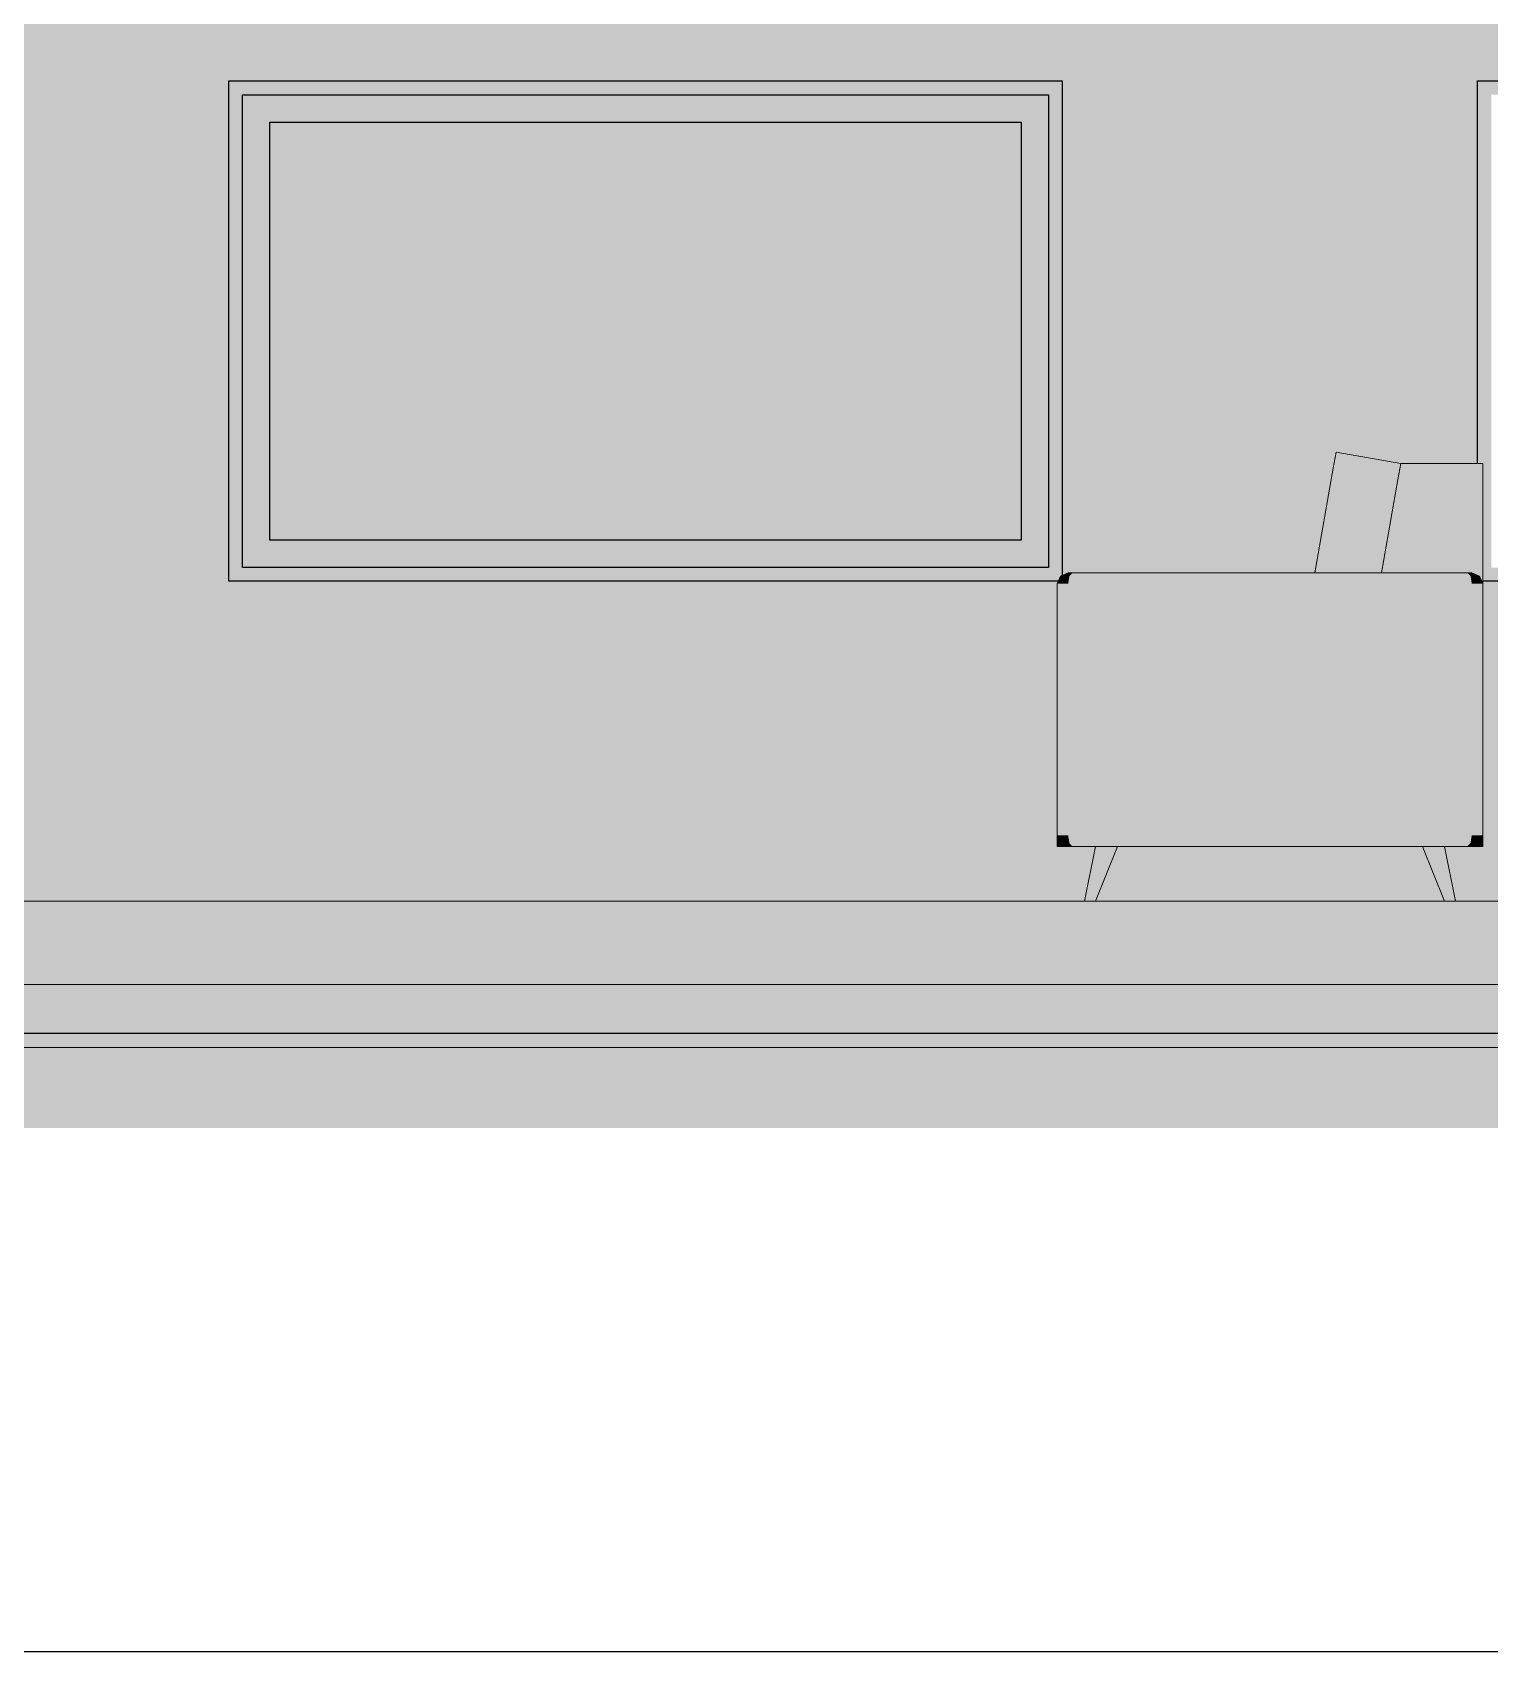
# Model space of a CAD drawing. Header units: millimetres. Extents: x -419 to 20046, y -14642 to 2638.
# Drawn here: x 9667.5 to 9807.4, y -773.4 to -618 of the extents above; entities that cross this region are included whole.
import ezdxf

# ---------------------------------------------------------------- set-up
doc = ezdxf.new("R2010")
doc.units = ezdxf.units.MM
for name, color, linetype, true_color in [('PDF6_A$$$FLOOR$$$FURNITURE.3D', 7, 'Continuous', 0xffffff), ('PDF6_A$$$FLOOR$$$RAILINGS.3D', 7, 'Continuous', 0x757575), ('PDF6_A$$$SLAB$$$FLOOR$$$STRUCTURAL.3D', 7, 'Continuous', 0x757575), ('PDF6_A$$$WALL$$$EXTERIOR.3D', 7, 'Continuous', 0x757575)]:
    doc.layers.add(name, color=color, linetype=linetype, true_color=true_color)
doc.layers.add('PDF6_Geometry', color=7, linetype='Continuous')

msp = doc.modelspace()

# ---------------------------------------------------------------- hatches: boundary and pattern name
at = {"layer": 'PDF6_A$$$FLOOR$$$FURNITURE.3D', "true_color": 0x4f4f4f, "transparency": 33554559}
msp.add_hatch(color=251, dxfattribs=at).paths.add_polyline_path([(9796.998, -669.829), (9805.674, -669.829), (9806.417, -670.136), (9806.724, -670.879), (9806.724, -659.329), (9798.85, -659.329)])
at = {"layer": 'PDF6_A$$$WALL$$$EXTERIOR.3D', "true_color": 0xffffff, "transparency": 33554559}
for points in [[(9572.191, -584.525), (9572.191, -592.525), (10096.007, -592.525), (10098.512, -592.721), (10100.953, -593.308), (10103.271, -594.268), (10105.413, -595.581), (10107.323, -597.211), (10108.953, -599.121), (10110.264, -601.261), (10111.226, -603.581), (10111.811, -606.023), (10112.007, -608.525), (10112.007, -685.325), (10111.811, -687.829), (10111.226, -690.268), (10110.264, -692.589), (10108.953, -694.731), (10107.323, -696.638), (10105.413, -698.268), (10103.271, -699.581), (10100.953, -700.541), (10098.512, -701.128), (10096.007, -701.325), (9572.191, -701.325), (9572.191, -709.325), (10096.007, -709.325), (10099.142, -709.121), (10102.221, -708.508), (10105.191, -707.498), (10108.008, -706.11), (10110.619, -704.366), (10112.98, -702.295), (10115.048, -699.936), (10116.792, -697.326), (10118.18, -694.509), (10119.191, -691.536), (10119.803, -688.457), (10120.007, -685.325), (10120.007, -608.525), (10119.803, -605.393), (10119.191, -602.314), (10118.18, -599.341), (10116.792, -596.526), (10115.048, -593.916), (10112.98, -591.555), (10110.619, -589.483), (10108.008, -587.74), (10105.191, -586.352), (10102.221, -585.344), (10099.142, -584.731), (10096.007, -584.525)], [(9656.675, -701.325), (9768.511, -701.325), (9769.562, -696.076), (9765.888, -696.076), (9765.888, -670.879), (9765.991, -670.63), (9686.379, -670.63), (9686.379, -622.63), (9766.379, -622.63), (9766.379, -670.061), (9766.936, -669.829), (9790.603, -669.829), (9792.647, -658.236), (9798.85, -659.329), (9806.223, -659.329), (9806.223, -622.63), (9886.223, -622.63), (9886.223, -669.325), (9888.675, -669.325), (9888.675, -620.45), (9920.675, -620.45), (9920.675, -622.63), (9926.009, -622.63), (9926.009, -593.8), (9930.786, -593.8), (9930.786, -621.035), (9932.885, -621.035), (9942.102, -608.437), (9942.102, -593.074), (9956.802, -593.074), (9956.802, -608.437), (9966.019, -621.035), (9968.118, -621.035), (9968.118, -593.8), (10022.009, -593.8), (10022.009, -623.134), (10000.115, -623.134), (10000.115, -654.63), (10000.539, -654.63), (10000.539, -654.368), (10022.009, -654.368), (10022.009, -654.63), (10022.009, -701.325), (10022.019, -701.325), (10022.019, -592.525), (9656.675, -592.525)], [(9687.689, -625.255), (9687.689, -623.943), (9765.066, -623.943), (9765.066, -625.255), (9766.379, -625.255), (9766.379, -622.63), (9686.379, -622.63), (9686.379, -625.255)], [(9806.223, -622.63), (9806.223, -625.255), (9807.536, -625.255), (9807.536, -623.943), (9884.91, -623.943), (9884.91, -625.255), (9886.223, -625.255), (9886.223, -622.63)], [(9687.689, -623.943), (9687.689, -626.568), (9690.315, -626.568), (9762.441, -626.568), (9765.066, -626.568), (9765.066, -623.943)], [(9807.536, -625.255), (9806.223, -625.255), (9806.223, -659.329), (9806.724, -659.329), (9806.724, -668.004), (9807.536, -668.004)], [(9686.379, -668.004), (9686.379, -670.63), (9765.991, -670.63), (9766.195, -670.136), (9766.379, -670.061), (9766.379, -668.004), (9765.066, -668.004), (9765.066, -669.317), (9687.689, -669.317), (9687.689, -668.004)], [(9765.066, -669.317), (9765.066, -666.694), (9762.441, -666.694), (9690.315, -666.694), (9687.689, -666.694), (9687.689, -669.317)], [(9806.724, -670.63), (9828.797, -670.63), (9828.754, -670.227), (9828.638, -669.317), (9807.536, -669.317), (9807.536, -668.004), (9806.724, -668.004)], [(9806.724, -696.076), (9803.051, -696.076), (9804.099, -701.325), (9826.872, -701.325), (9832.529, -681.875), (9831.662, -681.238), (9830.911, -680.316), (9830.341, -679.275), (9829.923, -678.199), (9829.621, -677.171), (9829.402, -676.113), (9829.238, -674.946), (9829.092, -673.593), (9828.935, -671.978), (9828.797, -670.63), (9806.724, -670.63)]]:
    msp.add_hatch(color=7, dxfattribs=at).paths.add_polyline_path(points)

# ---------------------------------------------------------------- linework, layer by layer
at = {"layer": 'PDF6_A$$$FLOOR$$$FURNITURE.3D', "color": 9, "lineweight": 9, "true_color": 0xbfbfbf}
for points in [[(9796.998, -669.829), (9798.576, -660.881), (9798.85, -659.329), (9795.749, -658.782), (9792.647, -658.236), (9792.372, -659.788), (9790.603, -669.829)], [(9806.724, -670.879), (9806.724, -682.951), (9806.724, -695.026), (9806.724, -696.076), (9805.674, -696.076), (9805.24, -696.076), (9767.372, -696.076), (9766.936, -696.076), (9765.888, -696.076), (9765.888, -695.026), (9765.888, -682.951), (9765.888, -670.879), (9766.195, -670.136), (9766.936, -669.829), (9767.372, -669.829), (9805.24, -669.829), (9805.674, -669.829), (9806.417, -670.136), (9806.724, -670.879), (9806.724, -659.329), (9798.85, -659.329)], [(9765.888, -695.026), (9766.195, -695.769), (9766.936, -696.076)], [(9768.511, -701.325), (9769.562, -696.076)], [(9769.562, -701.325), (9771.66, -696.076)], [(9803.051, -701.325), (9800.949, -696.076)], [(9804.099, -701.325), (9803.051, -696.076)], [(9805.674, -696.076), (9806.417, -695.769), (9806.724, -695.026)]]:
    msp.add_lwpolyline(points, dxfattribs=at)
at = {"layer": 'PDF6_A$$$FLOOR$$$FURNITURE.3D', "lineweight": 0, "transparency": 33554559}
for points in [[(9795.749, -658.782), (9792.647, -658.236), (9795.474, -660.335), (9792.372, -659.788)], [(9795.749, -658.782), (9795.474, -660.335), (9798.85, -659.329), (9798.576, -660.881)], [(9790.603, -669.829), (9793.801, -669.829), (9792.372, -659.788), (9795.474, -660.335)], [(9793.801, -669.829), (9796.998, -669.829), (9795.474, -660.335), (9798.576, -660.881)]]:
    msp.add_solid(points, dxfattribs=at)
at = {"layer": 'PDF6_A$$$FLOOR$$$FURNITURE.3D', "color": 251, "lineweight": 0, "true_color": 0x4f4f4f, "transparency": 33554559}
for points in [[(9766.936, -670.879), (9767.065, -670.136), (9765.888, -670.879), (9766.195, -670.136)], [(9766.936, -682.951), (9766.936, -670.879), (9765.888, -682.951), (9765.888, -670.879)], [(9766.936, -669.829), (9766.195, -670.136), (9767.372, -669.829), (9767.065, -670.136)], [(9805.674, -670.879), (9805.548, -670.136), (9766.936, -670.879), (9767.065, -670.136)], [(9805.674, -682.951), (9805.674, -670.879), (9766.936, -682.951), (9766.936, -670.879)], [(9805.548, -670.136), (9805.24, -669.829), (9767.065, -670.136), (9767.372, -669.829)], [(9805.674, -669.829), (9805.24, -669.829), (9806.417, -670.136), (9805.548, -670.136)], [(9806.724, -670.879), (9806.417, -670.136), (9805.674, -670.879), (9805.548, -670.136)], [(9806.724, -682.951), (9806.724, -670.879), (9805.674, -682.951), (9805.674, -670.879)], [(9766.936, -682.951), (9765.888, -682.951), (9766.936, -695.026), (9765.888, -695.026)], [(9805.674, -682.951), (9766.936, -682.951), (9805.674, -695.026), (9766.936, -695.026)], [(9806.724, -682.951), (9805.674, -682.951), (9806.724, -695.026), (9805.674, -695.026)], [(9766.195, -695.769), (9765.888, -695.026), (9766.936, -696.076), (9765.888, -696.076)], [(9766.936, -695.026), (9765.888, -695.026), (9767.065, -695.769), (9766.195, -695.769)], [(9767.065, -695.769), (9766.195, -695.769), (9767.372, -696.076), (9766.936, -696.076)], [(9805.674, -695.026), (9766.936, -695.026), (9805.548, -695.769), (9767.065, -695.769)], [(9805.548, -695.769), (9767.065, -695.769), (9805.24, -696.076), (9767.372, -696.076)], [(9805.548, -695.769), (9805.24, -696.076), (9806.417, -695.769), (9805.674, -696.076)], [(9806.724, -695.026), (9805.674, -695.026), (9806.417, -695.769), (9805.548, -695.769)], [(9805.674, -696.076), (9806.724, -696.076), (9806.417, -695.769), (9806.724, -695.026)]]:
    msp.add_solid(points, dxfattribs=at)
at = {"layer": 'PDF6_A$$$FLOOR$$$FURNITURE.3D', "color": 9, "lineweight": 0, "true_color": 0xbfbfbf, "transparency": 33554559}
for points in [[(9768.531, -701.325), (9769.597, -696.076), (9768.511, -701.325), (9769.562, -696.076)], [(9768.581, -701.325), (9769.703, -696.076), (9768.531, -701.325), (9769.597, -696.076)], [(9768.665, -701.325), (9769.869, -696.076), (9768.581, -701.325), (9769.703, -696.076)], [(9768.775, -701.325), (9770.086, -696.076), (9768.665, -701.325), (9769.869, -696.076)], [(9768.901, -701.325), (9770.34, -696.076), (9768.775, -701.325), (9770.086, -696.076)], [(9769.037, -701.325), (9770.612, -696.076), (9768.901, -701.325), (9770.34, -696.076)], [(9769.174, -701.325), (9770.884, -696.076), (9769.037, -701.325), (9770.612, -696.076)], [(9769.3, -701.325), (9771.136, -696.076), (9769.174, -701.325), (9770.884, -696.076)], [(9769.408, -701.325), (9771.353, -696.076), (9769.3, -701.325), (9771.136, -696.076)], [(9769.491, -701.325), (9771.522, -696.076), (9769.408, -701.325), (9771.353, -696.076)], [(9769.544, -701.325), (9771.625, -696.076), (9769.491, -701.325), (9771.522, -696.076)], [(9769.562, -701.325), (9771.66, -696.076), (9769.544, -701.325), (9771.625, -696.076)], [(9803.051, -701.325), (9803.068, -701.325), (9800.949, -696.076), (9800.985, -696.076)], [(9803.068, -701.325), (9803.119, -701.325), (9800.985, -696.076), (9801.09, -696.076)], [(9803.119, -701.325), (9803.204, -701.325), (9801.09, -696.076), (9801.257, -696.076)], [(9803.204, -701.325), (9803.313, -701.325), (9801.257, -696.076), (9801.476, -696.076)], [(9803.313, -701.325), (9803.439, -701.325), (9801.476, -696.076), (9801.728, -696.076)], [(9803.439, -701.325), (9803.575, -701.325), (9801.728, -696.076), (9802, -696.076)], [(9803.575, -701.325), (9803.711, -701.325), (9802, -696.076), (9802.272, -696.076)], [(9803.711, -701.325), (9803.837, -701.325), (9802.272, -696.076), (9802.524, -696.076)], [(9803.837, -701.325), (9803.945, -701.325), (9802.524, -696.076), (9802.741, -696.076)], [(9803.945, -701.325), (9804.028, -701.325), (9802.741, -696.076), (9802.91, -696.076)], [(9804.028, -701.325), (9804.081, -701.325), (9802.91, -696.076), (9803.013, -696.076)], [(9804.081, -701.325), (9804.099, -701.325), (9803.013, -696.076), (9803.051, -696.076)]]:
    msp.add_solid(points, dxfattribs=at)
at = {"layer": 'PDF6_A$$$FLOOR$$$RAILINGS.3D', "color": 7, "lineweight": 13}
for points in [[(9679.203, -701.325), (9672.803, -701.325)], [(9692.003, -701.325), (9685.603, -701.325)], [(9704.803, -701.325), (9698.403, -701.325)], [(9717.603, -701.325), (9711.203, -701.325)], [(9730.403, -701.325), (9724.003, -701.325)], [(9743.203, -701.325), (9736.803, -701.325)], [(9756.003, -701.325), (9749.603, -701.325)], [(9768.803, -701.325), (9762.403, -701.325)], [(9781.603, -701.325), (9775.203, -701.325)], [(9794.403, -701.325), (9788.003, -701.325)], [(9807.203, -701.325), (9800.803, -701.325)], [(9679.233, -709.327), (9672.833, -709.327)], [(9692.033, -709.327), (9685.633, -709.327)], [(9704.833, -709.327), (9698.433, -709.327)], [(9717.633, -709.327), (9711.233, -709.327)], [(9730.433, -709.327), (9724.033, -709.327)], [(9743.233, -709.327), (9736.833, -709.327)], [(9756.033, -709.327), (9749.633, -709.327)], [(9768.833, -709.327), (9762.433, -709.327)], [(9781.633, -709.327), (9775.233, -709.327)], [(9794.433, -709.327), (9788.033, -709.327)], [(9807.233, -709.327), (9800.833, -709.327)]]:
    msp.add_lwpolyline(points, dxfattribs=at)
at = {"layer": 'PDF6_A$$$FLOOR$$$RAILINGS.3D', "lineweight": 9}
msp.add_lwpolyline([(9467.941, -709.327), (10322.545, -709.327)], dxfattribs=at)
at = {"layer": 'PDF6_A$$$FLOOR$$$RAILINGS.3D', "color": 7, "lineweight": 0, "true_color": 0xffffff, "transparency": 33554559}
msp.add_solid([(9467.941, -723.115), (9467.941, -709.327), (10322.545, -723.115), (10322.545, -709.327)], dxfattribs=at)
at = {"layer": 'PDF6_A$$$SLAB$$$FLOOR$$$STRUCTURAL.3D', "color": 7, "lineweight": 18}
msp.add_lwpolyline([(10141.341, -715.382), (10141.341, -709.327), (9572.191, -709.327), (9489.341, -709.327), (9489.341, -715.382), (9572.191, -715.382)], close=True, dxfattribs=at)
at = {"layer": 'PDF6_A$$$SLAB$$$FLOOR$$$STRUCTURAL.3D', "color": 253, "lineweight": 25, "true_color": 0xa5a5a5}
msp.add_lwpolyline([(9489.341, -713.991), (9572.191, -713.991), (10141.341, -713.991)], dxfattribs=at)
at = {"layer": 'PDF6_A$$$SLAB$$$FLOOR$$$STRUCTURAL.3D', "color": 7, "lineweight": 0, "true_color": 0xffffff, "transparency": 33554559}
msp.add_solid([(9572.191, -715.382), (10141.341, -715.382), (9572.191, -709.327), (10141.341, -709.327)], dxfattribs=at)
at = {"layer": 'PDF6_A$$$WALL$$$EXTERIOR.3D', "color": 9, "lineweight": 25, "true_color": 0xc8c8c8}
for points in [[(9765.991, -670.63), (9686.379, -670.63), (9686.379, -622.63), (9766.379, -622.63), (9766.379, -670.061)], [(9806.223, -659.329), (9806.223, -622.63), (9886.223, -622.63), (9886.223, -669.325)], [(9828.797, -670.63), (9806.724, -670.63)]]:
    msp.add_lwpolyline(points, dxfattribs=at)
for points in [[(9687.689, -669.317), (9687.689, -668.004), (9687.689, -625.255), (9687.689, -623.943), (9765.066, -623.943), (9765.066, -625.255), (9765.066, -668.004), (9765.066, -669.317)], [(9762.441, -626.568), (9762.441, -666.694), (9690.315, -666.694), (9690.315, -626.568)]]:
    msp.add_lwpolyline(points, close=True, dxfattribs=at)
at = {"layer": 'PDF6_A$$$WALL$$$EXTERIOR.3D', "color": 7, "lineweight": 18}
for points in [[(9653.441, -701.325), (10025.254, -701.325)], [(10096.007, -709.325), (9572.191, -709.325)]]:
    msp.add_lwpolyline(points, dxfattribs=at)
at = {"layer": 'PDF6_A$$$WALL$$$EXTERIOR.3D', "color": 7, "lineweight": 0, "true_color": 0xffffff, "transparency": 33554559}
for points in [[(9687.689, -668.004), (9687.689, -625.255), (9686.379, -668.004), (9686.379, -625.255)], [(9765.066, -625.255), (9765.066, -668.004), (9766.379, -625.255), (9766.379, -668.004)], [(9690.315, -626.568), (9687.689, -626.568), (9690.315, -666.694), (9687.689, -666.694)], [(9690.315, -666.694), (9762.441, -666.694), (9690.315, -626.568), (9762.441, -626.568)], [(9762.441, -666.694), (9765.066, -666.694), (9762.441, -626.568), (9765.066, -626.568)], [(9771.66, -696.076), (9769.562, -701.325), (9800.949, -696.076), (9803.051, -701.325)]]:
    msp.add_solid(points, dxfattribs=at)
at = {"layer": 'PDF6_Geometry', "lineweight": 25}
msp.add_lwpolyline([(10877.795, 209.325), (9456.692, 209.325), (9456.692, -773.353), (10877.795, -773.353)], close=True, dxfattribs=at)

doc.saveas('drawing.dxf')
